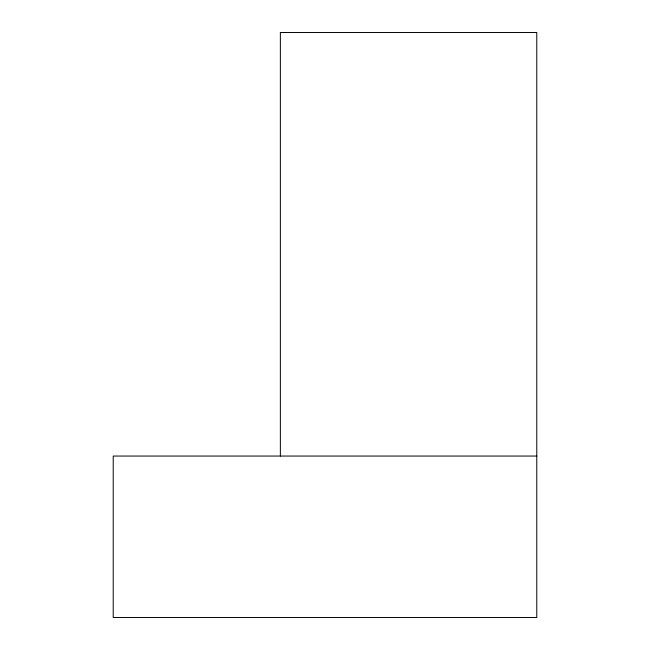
<?xml version="1.0" encoding="UTF-8"?>
<svg xmlns="http://www.w3.org/2000/svg" width="650" height="650" viewBox="0 0 650 650"><rect width="100%" height="100%" fill="white"/><g stroke="black" fill="none" stroke-linecap="round" stroke-linejoin="round"><path stroke-width="0.97" d="M536.778 456.056L113.222 456.056L113.222 617.5L536.778 617.5L536.778 32.5L280.361 32.5L280.361 456.056"/></g></svg>
